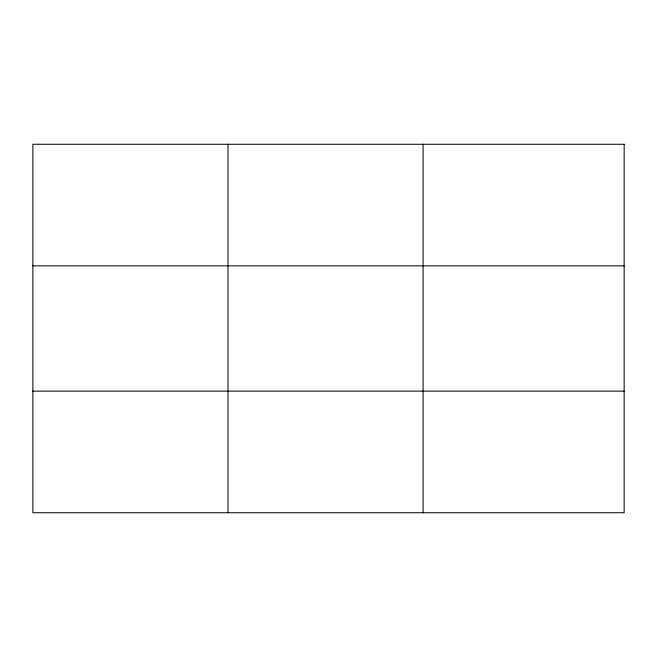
<?xml version="1.0" encoding="UTF-8"?>
<svg xmlns="http://www.w3.org/2000/svg" width="657" height="657" viewBox="0 0 657 657"><rect width="100%" height="100%" fill="white"/><g stroke="black" fill="none" stroke-linecap="round" stroke-linejoin="round"><path stroke-width="0.99" d="M227.979 512.739L227.979 144.261M423.108 512.739L423.108 144.261M32.85 265.855L624.15 265.855M32.85 391.145L624.15 391.145M624.15 144.261L624.15 512.739L32.85 512.739L32.85 144.261L624.15 144.261"/></g></svg>
